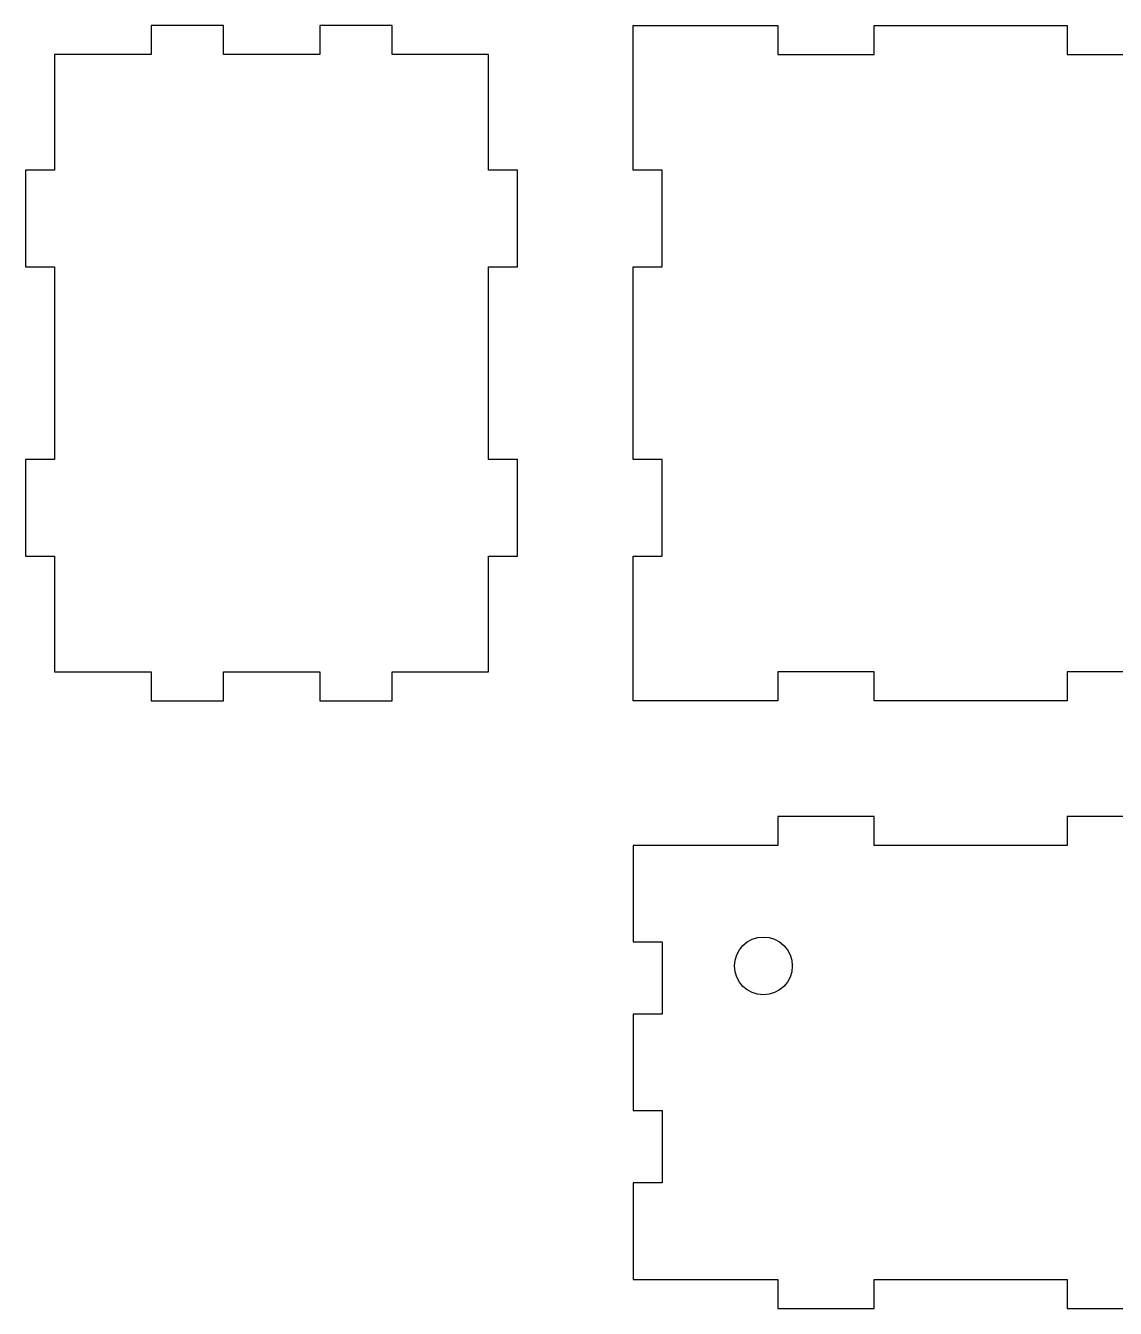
# Model space of a CAD drawing. Header units: millimetres. Extents: x -2315 to 326, y -226 to 400.
# Drawn here: x -126 to 100, y -156 to 110 of the extents above; entities that cross this region are included whole.
import ezdxf

# ---------------------------------------------------------------- set-up
doc = ezdxf.new("R2010")
doc.units = ezdxf.units.MM
doc.layers.add('Layer 01', color=12, linetype='Continuous', true_color=0xc80000)

msp = doc.modelspace()

# ---------------------------------------------------------------- linework, layer by layer
at = {"layer": 'Layer 01'}
msp.add_lwpolyline([(-100, 104), (-120, 104), (-120, 80), (-126, 80), (-126, 60), (-120, 60), (-120, 20), (-126, 20), (-126, 0), (-120, 0), (-120, -24), (-100, -24), (-100, -30), (-85, -30), (-85, -24), (-65, -24), (-65, -30), (-50, -30), (-50, -24), (-30, -24), (-30, 0), (-24, 0), (-24, 20), (-30, 20), (-30, 60), (-24, 60), (-24, 80), (-30, 80), (-30, 104), (-50, 104), (-50, 110), (-65, 110), (-65, 104), (-85, 104), (-85, 110), (-100, 110)], close=True, dxfattribs=at)
for points in [[(110, -24), (90, -24), (90, -30), (50, -30), (50, -24), (30, -24), (30, -30), (0, -30), (0, 0), (6, 0), (6, 20), (0, 20), (0, 60), (6, 60), (6, 80), (0, 80), (0, 110), (30, 110), (30, 104), (50, 104), (50, 110), (90, 110), (90, 104), (110, 104)], [(110, -54), (90, -54), (90, -60), (50, -60), (50, -54), (30, -54), (30, -60), (0, -60), (0, -80), (6, -80), (6, -95), (0, -95), (0, -115), (6, -115), (6, -130), (0, -130), (0, -150), (30, -150), (30, -156), (50, -156), (50, -150), (90, -150), (90, -156), (110, -156)], [(110, -54), (90, -54), (90, -60), (50, -60), (50, -54), (30, -54), (30, -60), (0, -60), (0, -80), (6, -80), (6, -95), (0, -95), (0, -115), (6, -115), (6, -130), (0, -130), (0, -150), (30, -150), (30, -156), (50, -156), (50, -150), (90, -150), (90, -156), (110, -156)]]:
    msp.add_lwpolyline(points, dxfattribs=at)
msp.add_circle((27, -85), 6, dxfattribs=at)
msp.add_circle((27, -85), 6, dxfattribs=at)

doc.saveas('drawing.dxf')
